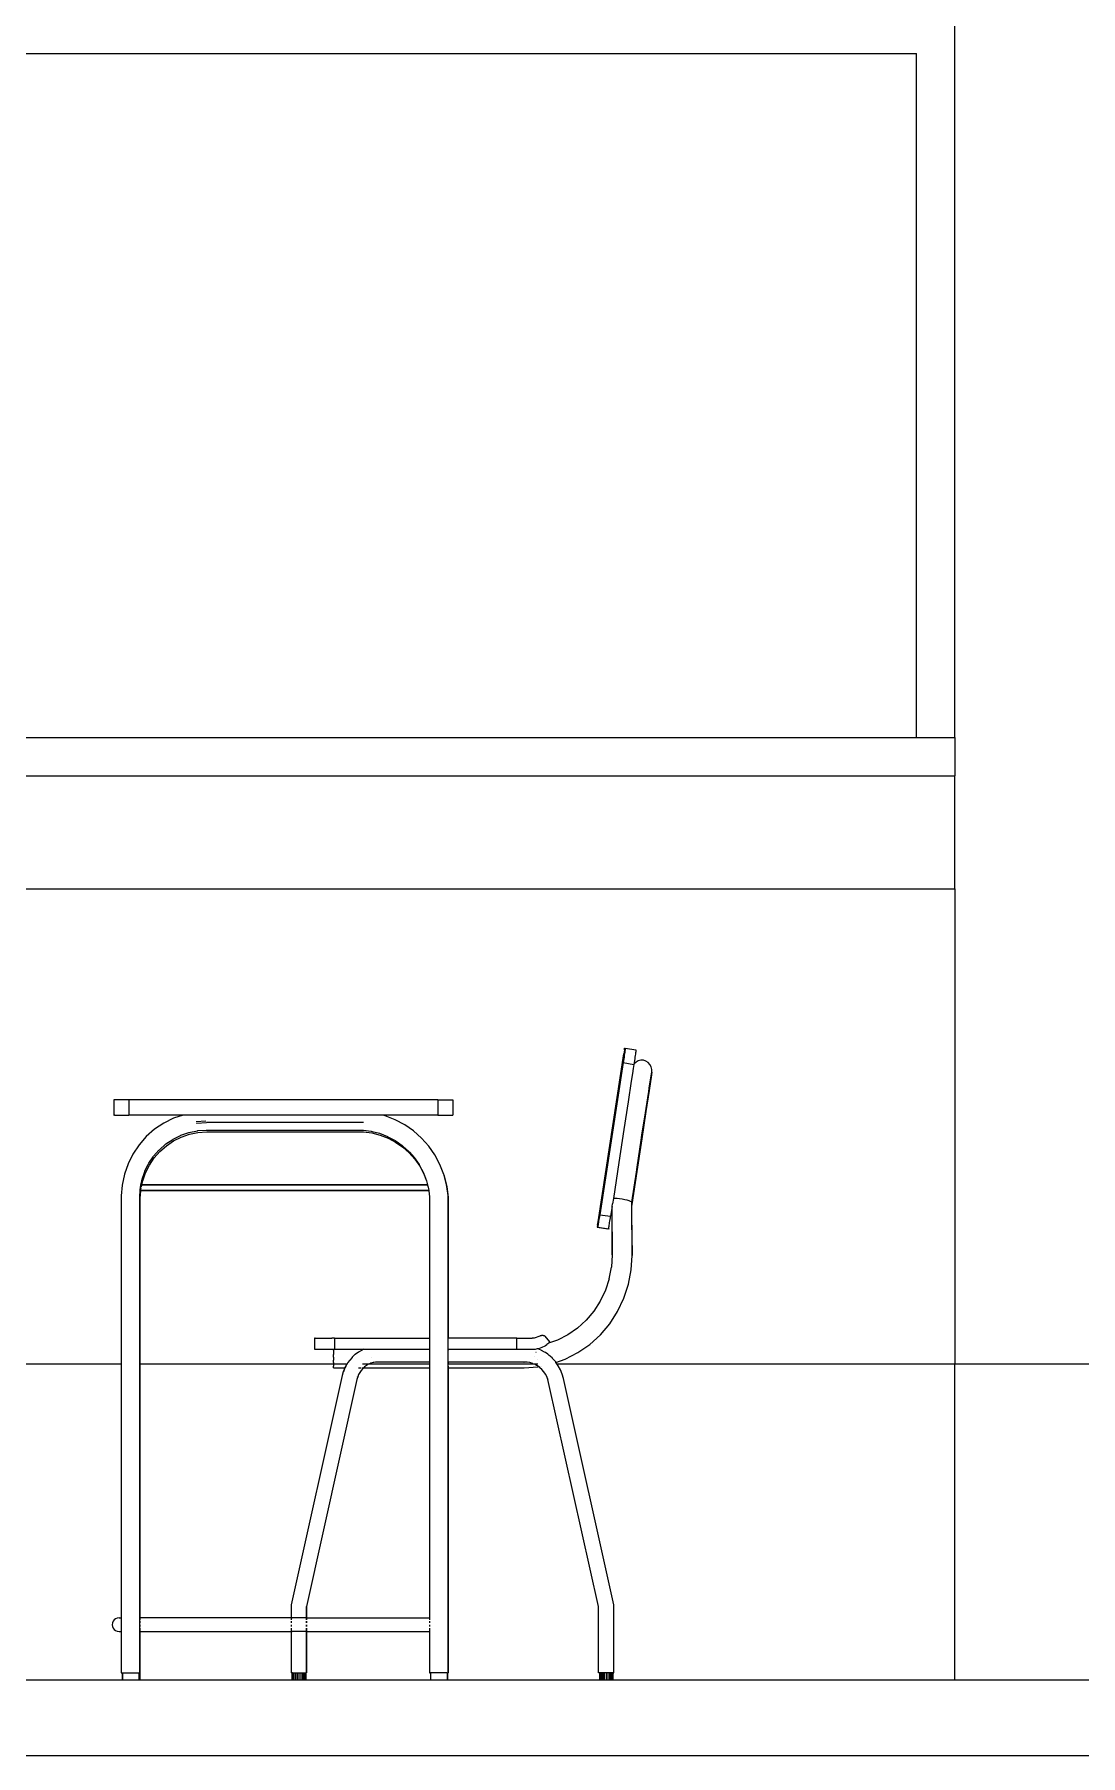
# Model space of a CAD drawing. Header units: metres. Extents: x -17 to 17.8, y -4 to 0.2.
# Drawn here: x 4.035 to 5.422, y -3.979 to -1.695 of the extents above; entities that cross this region are included whole.
import ezdxf

# ---------------------------------------------------------------- set-up
doc = ezdxf.new("R2010")
doc.units = ezdxf.units.M
doc.layers.add('SectionCutEdges', color=7, linetype='Continuous')

msp = doc.modelspace()

# ---------------------------------------------------------------- linework, layer by layer
for p, q in [((5.2557, -2.6285), (5.2557, -1.2701)), ((3.3811, -1.7209), (5.2049, -1.7209)), ((5.2049, -2.6285), (5.2049, -1.7209)), ((3.3811, -2.6285), (5.2049, -2.6285)), ((5.2049, -2.6285), (5.2557, -2.6285)), ((5.2557, -2.6285), (5.2557, -2.6793)), ((1.4557, -2.6793), (5.2557, -2.6793)), ((5.2557, -2.8293), (5.2557, -2.6793)), ((1.4057, -2.8293), (5.2557, -2.8293)), ((5.2557, -2.8293), (5.2557, -3.4593)), ((4.7824, -3.2711), (4.8165, -3.048)), ((4.8157, -3.0598), (4.7849, -3.2617)), ((4.8161, -3.0573), (4.8157, -3.0598)), ((4.8157, -3.0598), (4.8299, -3.0622)), ((4.8165, -3.0548), (4.8161, -3.0573)), ((4.8173, -3.043), (4.8165, -3.048)), ((4.8169, -3.0524), (4.8165, -3.0548)), ((4.8172, -3.0501), (4.8169, -3.0524)), ((4.8175, -3.048), (4.8172, -3.0501)), ((4.8173, -3.043), (4.8174, -3.0418)), ((4.8174, -3.0418), (4.8176, -3.041)), ((4.8178, -3.0461), (4.8175, -3.048)), ((4.8176, -3.041), (4.8177, -3.0405)), ((4.8177, -3.0405), (4.8177, -3.0404)), ((4.8177, -3.0404), (4.8186, -3.0404)), ((4.8181, -3.0444), (4.8178, -3.0461)), ((4.8183, -3.043), (4.8181, -3.0444)), ((4.8184, -3.0418), (4.8183, -3.043)), ((4.8186, -3.041), (4.8184, -3.0418)), ((4.8186, -3.0404), (4.8186, -3.0405)), ((4.8186, -3.0404), (4.8328, -3.0427)), ((4.8186, -3.0405), (4.8186, -3.041)), ((4.8303, -3.0596), (4.8299, -3.0622)), ((4.8307, -3.0571), (4.8303, -3.0596)), ((4.8328, -3.0591), (4.8303, -3.0616)), ((4.831, -3.0547), (4.8307, -3.0571)), ((4.8314, -3.0524), (4.831, -3.0547)), ((4.8317, -3.0503), (4.8314, -3.0524)), ((4.832, -3.0484), (4.8317, -3.0503)), ((4.8322, -3.0467), (4.832, -3.0484)), ((4.8324, -3.0453), (4.8322, -3.0467)), ((4.8326, -3.0442), (4.8324, -3.0453)), ((4.8327, -3.0434), (4.8326, -3.0442)), ((4.8328, -3.0429), (4.8327, -3.0434)), ((4.8328, -3.0427), (4.8328, -3.0429)), ((4.8358, -3.0574), (4.8328, -3.0591)), ((4.8392, -3.0566), (4.8358, -3.0574)), ((4.8426, -3.0567), (4.8392, -3.0566)), ((4.8459, -3.0577), (4.8426, -3.0567)), ((4.8489, -3.0596), (4.8459, -3.0577)), ((4.8513, -3.0622), (4.8489, -3.0596)), ((4.8281, -3.0742), (4.8265, -3.0844)), ((4.8291, -3.0675), (4.8281, -3.0742)), ((4.8281, -3.0742), (4.8282, -3.0749)), ((4.8299, -3.0624), (4.8291, -3.0675)), ((4.8303, -3.0616), (4.8299, -3.0624)), ((4.8299, -3.0622), (4.8299, -3.0624)), ((4.8527, -3.0789), (4.8501, -3.0966)), ((4.8503, -3.0939), (4.8525, -3.0798)), ((4.8529, -3.0653), (4.8513, -3.0622)), ((4.8525, -3.0798), (4.8528, -3.0775)), ((4.8536, -3.0724), (4.8527, -3.0789)), ((4.8528, -3.0775), (4.8536, -3.0724)), ((4.8537, -3.0688), (4.8529, -3.0653)), ((4.8536, -3.0724), (4.8537, -3.0688)), ((4.8265, -3.0844), (4.8223, -3.1119)), ((4.8501, -3.0966), (4.8459, -3.1246)), ((4.8462, -3.1206), (4.8496, -3.0981)), ((4.8496, -3.0981), (4.8503, -3.0939)), ((4.14, -3.1093), (4.1399, -3.1093)), ((4.1399, -3.1093), (4.1399, -3.1293)), ((4.1405, -3.1093), (4.14, -3.1093)), ((4.1414, -3.1093), (4.1405, -3.1093)), ((4.1425, -3.1093), (4.1414, -3.1093)), ((4.144, -3.1093), (4.1425, -3.1093)), ((4.1457, -3.1093), (4.144, -3.1093)), ((4.1477, -3.1093), (4.1457, -3.1093)), ((4.1499, -3.1093), (4.1477, -3.1093)), ((4.1522, -3.1093), (4.1499, -3.1093)), ((4.1547, -3.1093), (4.1522, -3.1093)), ((4.1572, -3.1093), (4.1547, -3.1093)), ((4.1599, -3.1093), (4.1572, -3.1093)), ((4.5699, -3.1093), (4.1599, -3.1093)), ((4.1599, -3.1093), (4.1599, -3.1293)), ((4.5699, -3.1093), (4.5699, -3.1293)), ((4.5699, -3.1093), (4.5725, -3.1093)), ((4.5725, -3.1093), (4.575, -3.1093)), ((4.575, -3.1093), (4.5775, -3.1093)), ((4.5775, -3.1093), (4.5799, -3.1093)), ((4.5799, -3.1093), (4.582, -3.1093)), ((4.582, -3.1093), (4.584, -3.1093)), ((4.584, -3.1093), (4.5857, -3.1093)), ((4.5857, -3.1093), (4.5872, -3.1093)), ((4.5872, -3.1093), (4.5883, -3.1093)), ((4.5883, -3.1093), (4.5892, -3.1093)), ((4.5892, -3.1093), (4.5897, -3.1093)), ((4.5897, -3.1093), (4.5899, -3.1093)), ((4.5899, -3.1093), (4.5899, -3.1293)), ((4.8223, -3.1119), (4.8167, -3.1485)), ((4.8459, -3.1246), (4.8404, -3.1611)), ((4.8407, -3.1561), (4.8453, -3.1263)), ((4.8453, -3.1263), (4.8462, -3.1206)), ((4.14, -3.1293), (4.1399, -3.1293)), ((4.14, -3.1293), (4.1405, -3.1293)), ((4.1414, -3.1293), (4.1405, -3.1293)), ((4.1414, -3.1293), (4.1425, -3.1293)), ((4.1425, -3.1293), (4.144, -3.1293)), ((4.144, -3.1293), (4.1457, -3.1293)), ((4.1457, -3.1293), (4.1477, -3.1293)), ((4.1477, -3.1293), (4.1499, -3.1293)), ((4.1499, -3.1293), (4.1522, -3.1293)), ((4.1522, -3.1293), (4.1547, -3.1293)), ((4.1547, -3.1293), (4.1572, -3.1293)), ((4.1572, -3.1293), (4.1599, -3.1293)), ((4.232, -3.1293), (4.1599, -3.1293)), ((4.1942, -3.1483), (4.1832, -3.158)), ((4.2063, -3.1402), (4.1942, -3.1483)), ((4.2194, -3.1337), (4.2063, -3.1402)), ((4.232, -3.1293), (4.2194, -3.1337)), ((4.2333, -3.1293), (4.232, -3.1293)), ((4.2392, -3.1293), (4.2333, -3.1293)), ((4.2333, -3.1293), (4.2333, -3.1293)), ((4.248, -3.1293), (4.2392, -3.1293)), ((4.2398, -3.1524), (4.2509, -3.1501)), ((4.2499, -3.1293), (4.248, -3.1293)), ((4.2492, -3.138), (4.2622, -3.137)), ((4.2492, -3.138), (4.2622, -3.137)), ((4.2496, -3.1404), (4.25, -3.1403)), ((4.2496, -3.1404), (4.25, -3.1403)), ((4.2619, -3.1293), (4.2499, -3.1293)), ((4.25, -3.1403), (4.263, -3.1393)), ((4.25, -3.1403), (4.263, -3.1393)), ((4.2509, -3.1501), (4.2514, -3.15)), ((4.2514, -3.15), (4.2627, -3.1492)), ((4.2517, -3.1524), (4.2634, -3.1515)), ((4.4717, -3.1293), (4.2619, -3.1293)), ((4.2627, -3.1492), (4.2633, -3.1492)), ((4.4711, -3.1393), (4.263, -3.1393)), ((4.4711, -3.1393), (4.263, -3.1393)), ((4.2633, -3.1492), (4.4704, -3.1492)), ((4.2634, -3.1515), (4.4711, -3.1515)), ((4.4704, -3.1492), (4.4713, -3.1493)), ((4.4711, -3.1515), (4.4823, -3.153)), ((4.4713, -3.1493), (4.4815, -3.1507)), ((4.4784, -3.1293), (4.4717, -3.1293)), ((4.4858, -3.1293), (4.4784, -3.1293)), ((4.4815, -3.1507), (4.4827, -3.151)), ((4.4827, -3.151), (4.4925, -3.1536)), ((4.4895, -3.1293), (4.4858, -3.1293)), ((4.4943, -3.1293), (4.4895, -3.1293)), ((4.4959, -3.1293), (4.4943, -3.1293)), ((4.5001, -3.1304), (4.4959, -3.1293)), ((4.5699, -3.1293), (4.4959, -3.1293)), ((4.5134, -3.1356), (4.5001, -3.1304)), ((4.5259, -3.1423), (4.5134, -3.1356)), ((4.5376, -3.1504), (4.5259, -3.1423)), ((4.5483, -3.1599), (4.5376, -3.1504)), ((4.5699, -3.1293), (4.5725, -3.1293)), ((4.5725, -3.1293), (4.575, -3.1293)), ((4.575, -3.1293), (4.5775, -3.1293)), ((4.5775, -3.1293), (4.5799, -3.1293)), ((4.5799, -3.1293), (4.582, -3.1293)), ((4.582, -3.1293), (4.584, -3.1293)), ((4.584, -3.1293), (4.5857, -3.1293)), ((4.5857, -3.1293), (4.5872, -3.1293)), ((4.5872, -3.1293), (4.5883, -3.1293)), ((4.5883, -3.1293), (4.5892, -3.1293)), ((4.5892, -3.1293), (4.5897, -3.1293)), ((4.5897, -3.1293), (4.5899, -3.1293)), ((4.8167, -3.1485), (4.81, -3.1922)), ((4.1736, -3.169), (4.1654, -3.1811)), ((4.1832, -3.158), (4.1736, -3.169)), ((4.2005, -3.1753), (4.2085, -3.1682)), ((4.2013, -3.1776), (4.2099, -3.17)), ((4.2085, -3.1682), (4.2091, -3.1677)), ((4.2091, -3.1677), (4.2182, -3.1616)), ((4.2099, -3.17), (4.2194, -3.1636)), ((4.2182, -3.1616), (4.2186, -3.1613)), ((4.2186, -3.1613), (4.2287, -3.1563)), ((4.2194, -3.1636), (4.2296, -3.1585)), ((4.2287, -3.1563), (4.2289, -3.1562)), ((4.2289, -3.1562), (4.2397, -3.1524)), ((4.2296, -3.1585), (4.2405, -3.1547)), ((4.2397, -3.1524), (4.2398, -3.1524)), ((4.2405, -3.1547), (4.2517, -3.1524)), ((4.4823, -3.153), (4.4933, -3.1559)), ((4.4925, -3.1536), (4.5031, -3.1577)), ((4.4933, -3.1559), (4.5039, -3.16)), ((4.5031, -3.1577), (4.5046, -3.1586)), ((4.5039, -3.16), (4.5139, -3.1654)), ((4.5046, -3.1586), (4.5132, -3.1631)), ((4.5132, -3.1631), (4.5147, -3.1642)), ((4.5139, -3.1654), (4.5233, -3.1719)), ((4.5147, -3.1642), (4.5225, -3.1696)), ((4.5225, -3.1696), (4.524, -3.171)), ((4.5233, -3.1719), (4.5318, -3.1795)), ((4.524, -3.171), (4.531, -3.1772)), ((4.5578, -3.1706), (4.5483, -3.1599)), ((4.5659, -3.1823), (4.5578, -3.1706)), ((4.8404, -3.1611), (4.8339, -3.2041)), ((4.8343, -3.1985), (4.8398, -3.1627)), ((4.8398, -3.1627), (4.8407, -3.1561)), ((4.1589, -3.1942), (4.1541, -3.208)), ((4.1654, -3.1811), (4.1589, -3.1942)), ((4.1814, -3.2036), (4.1858, -3.1948)), ((4.1822, -3.2059), (4.1873, -3.1957)), ((4.1858, -3.1948), (4.1865, -3.1934)), ((4.1865, -3.1934), (4.1922, -3.185)), ((4.1873, -3.1957), (4.1937, -3.1862)), ((4.1922, -3.185), (4.1929, -3.1839)), ((4.1929, -3.1839), (4.1998, -3.1761)), ((4.1937, -3.1862), (4.2013, -3.1776)), ((4.1998, -3.1761), (4.2005, -3.1753)), ((4.531, -3.1772), (4.5325, -3.1788)), ((4.5318, -3.1795), (4.5393, -3.188)), ((4.5325, -3.1788), (4.5386, -3.1857)), ((4.5386, -3.1857), (4.5451, -3.195)), ((4.5393, -3.188), (4.5458, -3.1973)), ((4.5451, -3.195), (4.5462, -3.1971)), ((4.5458, -3.1973), (4.5512, -3.2074)), ((4.5462, -3.1971), (4.5505, -3.2051)), ((4.5726, -3.1948), (4.5659, -3.1823)), ((4.5778, -3.2081), (4.5726, -3.1948)), ((4.81, -3.1922), (4.8027, -3.2402)), ((4.1541, -3.208), (4.1511, -3.2223)), ((4.1761, -3.2218), (4.1772, -3.2165)), ((4.1772, -3.2165), (4.1777, -3.2145)), ((4.1773, -3.2218), (4.1784, -3.2168)), ((4.1777, -3.2145), (4.1808, -3.2054)), ((4.1784, -3.2168), (4.1822, -3.2059)), ((4.1808, -3.2054), (4.1812, -3.2041)), ((4.1812, -3.2041), (4.1814, -3.2036)), ((4.5505, -3.2051), (4.5513, -3.2073)), ((4.5512, -3.2074), (4.5549, -3.2168)), ((4.5513, -3.2073), (4.5546, -3.2157)), ((4.5546, -3.2157), (4.5549, -3.2168)), ((4.5549, -3.2168), (4.5562, -3.2218)), ((4.5781, -3.2092), (4.5778, -3.2081)), ((4.5786, -3.2104), (4.5781, -3.2092)), ((4.5814, -3.2219), (4.5781, -3.2092)), ((4.5822, -3.2242), (4.5786, -3.2104)), ((4.8339, -3.2041), (4.8272, -3.248)), ((4.8272, -3.2451), (4.8333, -3.2051)), ((4.8333, -3.2051), (4.8343, -3.1985)), ((4.1511, -3.2223), (4.15, -3.2365)), ((4.15, -3.2365), (4.15, -3.4593)), ((4.1744, -3.2374), (4.175, -3.2299)), ((4.1744, -3.2397), (4.1744, -3.2374)), ((4.1744, -3.7964), (4.1744, -3.2397)), ((4.175, -3.2294), (4.1751, -3.2279)), ((4.1755, -3.2294), (4.175, -3.2294)), ((4.175, -3.2299), (4.175, -3.2294)), ((4.1755, -3.2299), (4.175, -3.2299)), ((4.1751, -3.2279), (4.1753, -3.2264)), ((4.1752, -3.2397), (4.1759, -3.2299)), ((4.1752, -3.4593), (4.1752, -3.2397)), ((4.1753, -3.2257), (4.1754, -3.2254)), ((4.1753, -3.2264), (4.1753, -3.2257)), ((4.1754, -3.2254), (4.1755, -3.2249)), ((4.1755, -3.2249), (4.176, -3.2223)), ((4.176, -3.2294), (4.1755, -3.2294)), ((4.1759, -3.2299), (4.1755, -3.2299)), ((4.176, -3.2223), (4.1756, -3.2223)), ((4.1761, -3.2218), (4.1757, -3.2218)), ((4.1759, -3.2299), (4.176, -3.2294)), ((4.5579, -3.2299), (4.1759, -3.2299)), ((4.176, -3.2223), (4.1761, -3.2218)), ((4.1768, -3.2223), (4.176, -3.2223)), ((4.176, -3.2294), (4.1761, -3.228)), ((4.5579, -3.2294), (4.176, -3.2294)), ((4.1769, -3.2218), (4.1761, -3.2218)), ((4.1761, -3.228), (4.1764, -3.2264)), ((4.1767, -3.2249), (4.1773, -3.2223)), ((4.1773, -3.2223), (4.1768, -3.2223)), ((4.1773, -3.2218), (4.1769, -3.2218)), ((4.5562, -3.2218), (4.1773, -3.2218)), ((4.1773, -3.2223), (4.1773, -3.2218)), ((4.5563, -3.2223), (4.1773, -3.2223)), ((4.5562, -3.2218), (4.5563, -3.2223)), ((4.5563, -3.2223), (4.557, -3.2249)), ((4.557, -3.2249), (4.5572, -3.2254)), ((4.5572, -3.2254), (4.5574, -3.2264)), ((4.5574, -3.2264), (4.5575, -3.2267)), ((4.5575, -3.2267), (4.5579, -3.2294)), ((4.5579, -3.2294), (4.5579, -3.2299)), ((4.5579, -3.2299), (4.559, -3.2378)), ((4.559, -3.2378), (4.559, -3.4254)), ((4.5818, -3.2243), (4.5814, -3.2219)), ((4.5834, -3.2361), (4.5818, -3.2243)), ((4.5842, -3.2384), (4.5822, -3.2242)), ((4.5834, -3.4254), (4.5834, -3.2361)), ((4.5842, -3.4254), (4.5842, -3.2384)), ((4.8027, -3.2402), (4.8017, -3.2471)), ((4.803, -3.2402), (4.8027, -3.2402)), ((4.8051, -3.2401), (4.803, -3.2402)), ((4.8079, -3.2403), (4.8051, -3.2401)), ((4.811, -3.2406), (4.8079, -3.2403)), ((4.8144, -3.2411), (4.811, -3.2406)), ((4.8178, -3.2417), (4.8144, -3.2411)), ((4.8209, -3.2424), (4.8178, -3.2417)), ((4.8236, -3.2431), (4.8209, -3.2424)), ((4.7842, -3.266), (4.7846, -3.2639)), ((4.7846, -3.2639), (4.7849, -3.2617)), ((4.7849, -3.2617), (4.7991, -3.2637)), ((4.7988, -3.2659), (4.7991, -3.2637)), ((4.8007, -3.2531), (4.7991, -3.2637)), ((4.8011, -3.2508), (4.8007, -3.2531)), ((4.8007, -3.2531), (4.8012, -3.3149)), ((4.8011, -3.2508), (4.8017, -3.2471)), ((4.8012, -3.2552), (4.8011, -3.2508)), ((4.8012, -3.3149), (4.8012, -3.2552)), ((4.8256, -3.2439), (4.8236, -3.2431)), ((4.8268, -3.2445), (4.8256, -3.2439)), ((4.8272, -3.2451), (4.8268, -3.2445)), ((4.8272, -3.248), (4.8269, -3.2505)), ((4.8269, -3.2619), (4.8276, -3.3158)), ((4.8272, -3.248), (4.8272, -3.2451)), ((4.8276, -3.3158), (4.8272, -3.248)), ((4.7814, -3.2782), (4.7813, -3.2783)), ((4.7813, -3.2783), (4.7956, -3.2804)), ((4.7823, -3.2783), (4.7813, -3.2783)), ((4.7815, -3.2772), (4.7814, -3.2778)), ((4.7814, -3.2778), (4.7814, -3.2782)), ((4.7818, -3.2753), (4.7815, -3.2772)), ((4.7818, -3.2753), (4.7824, -3.2711)), ((4.7823, -3.2782), (4.7824, -3.2778)), ((4.7823, -3.2783), (4.7823, -3.2782)), ((4.7823, -3.2783), (4.7965, -3.2804)), ((4.7824, -3.2778), (4.7825, -3.2771)), ((4.7825, -3.2771), (4.7827, -3.2761)), ((4.7827, -3.2761), (4.7829, -3.2749)), ((4.7829, -3.2749), (4.7831, -3.2735)), ((4.7831, -3.2735), (4.7834, -3.2718)), ((4.7834, -3.2718), (4.7836, -3.27)), ((4.7836, -3.27), (4.7839, -3.2681)), ((4.7839, -3.2681), (4.7842, -3.266)), ((4.7955, -3.2807), (4.7955, -3.2804)), ((4.7955, -3.2807), (4.7955, -3.2804)), ((4.7965, -3.2804), (4.7956, -3.2804)), ((4.7965, -3.2804), (4.7966, -3.2802)), ((4.7965, -3.2804), (4.7965, -3.2807)), ((4.7966, -3.2804), (4.7965, -3.2807)), ((4.7965, -3.2804), (4.7965, -3.2807)), ((4.7966, -3.2804), (4.7965, -3.2807)), ((4.7966, -3.2798), (4.7967, -3.2791)), ((4.7966, -3.2802), (4.7966, -3.2798)), ((4.7967, -3.2791), (4.7969, -3.2781)), ((4.7969, -3.2781), (4.7971, -3.2769)), ((4.7971, -3.2769), (4.7973, -3.2755)), ((4.7973, -3.2755), (4.7976, -3.2739)), ((4.7976, -3.2739), (4.7978, -3.272)), ((4.7978, -3.272), (4.7981, -3.2701)), ((4.7981, -3.2701), (4.7985, -3.268)), ((4.7985, -3.268), (4.7988, -3.2659)), ((4.7972, -3.3468), (4.8002, -3.3312)), ((4.8012, -3.3149), (4.8002, -3.3312)), ((4.8264, -3.3348), (4.8276, -3.3158)), ((4.7972, -3.3468), (4.7922, -3.3619)), ((4.8167, -3.3724), (4.8227, -3.3539)), ((4.8227, -3.3539), (4.8264, -3.3348)), ((4.7854, -3.3762), (4.7769, -3.3895)), ((4.7922, -3.3619), (4.7854, -3.3762)), ((4.8084, -3.39), (4.8167, -3.3724)), ((4.7668, -3.4015), (4.7552, -3.412)), ((4.7769, -3.3895), (4.7668, -3.4015)), ((4.7979, -3.4062), (4.8084, -3.39)), ((4.4063, -3.4254), (4.4063, -3.4402)), ((4.4063, -3.4254), (4.4065, -3.4254)), ((4.4072, -3.4254), (4.4065, -3.4254)), ((4.4072, -3.4254), (4.4083, -3.4254)), ((4.4083, -3.4254), (4.4098, -3.4254)), ((4.4098, -3.4254), (4.4118, -3.4254)), ((4.4118, -3.4254), (4.414, -3.4254)), ((4.414, -3.4254), (4.4166, -3.4254)), ((4.4166, -3.4254), (4.4195, -3.4254)), ((4.4195, -3.4254), (4.4226, -3.4254)), ((4.4226, -3.4254), (4.4259, -3.4254)), ((4.4259, -3.4254), (4.4293, -3.4254)), ((4.4327, -3.4254), (4.4293, -3.4254)), ((4.4327, -3.4254), (4.559, -3.4254)), ((4.4327, -3.4254), (4.4327, -3.4402)), ((4.559, -3.4254), (4.559, -3.4402)), ((4.5834, -3.4254), (4.583, -3.4254)), ((4.5842, -3.4254), (4.5834, -3.4254)), ((4.5834, -3.4402), (4.5834, -3.4254)), ((4.6747, -3.4254), (4.5842, -3.4254)), ((4.6747, -3.4402), (4.6747, -3.4254)), ((4.6747, -3.4254), (4.6949, -3.4254)), ((4.6976, -3.4252), (4.6949, -3.4254)), ((4.7002, -3.4247), (4.6976, -3.4252)), ((4.7027, -3.4238), (4.7002, -3.4247)), ((4.705, -3.4226), (4.7027, -3.4238)), ((4.705, -3.4226), (4.7056, -3.4223)), ((4.7056, -3.4223), (4.7061, -3.422)), ((4.7061, -3.422), (4.7067, -3.4218)), ((4.7067, -3.4218), (4.7073, -3.4217)), ((4.7073, -3.4217), (4.7079, -3.4216)), ((4.7079, -3.4216), (4.7085, -3.4216)), ((4.7085, -3.4216), (4.7092, -3.4216)), ((4.7092, -3.4216), (4.7098, -3.4217)), ((4.7098, -3.4217), (4.7104, -3.4218)), ((4.7104, -3.4218), (4.7109, -3.422)), ((4.7109, -3.422), (4.7115, -3.4223)), ((4.7115, -3.4223), (4.7121, -3.4226)), ((4.7186, -3.4304), (4.7121, -3.4226)), ((4.7425, -3.4208), (4.7287, -3.4279)), ((4.7552, -3.412), (4.7425, -3.4208)), ((4.7713, -3.4337), (4.7855, -3.4209)), ((4.7855, -3.4209), (4.7979, -3.4062)), ((4.4063, -3.4402), (4.4065, -3.4402)), ((4.4065, -3.4402), (4.4072, -3.4402)), ((4.4072, -3.4402), (4.4083, -3.4402)), ((4.4083, -3.4402), (4.4098, -3.4402)), ((4.4098, -3.4402), (4.4118, -3.4402)), ((4.4118, -3.4402), (4.414, -3.4402)), ((4.414, -3.4402), (4.4166, -3.4402)), ((4.4166, -3.4402), (4.4195, -3.4402)), ((4.4195, -3.4402), (4.4226, -3.4402)), ((4.4226, -3.4402), (4.4259, -3.4402)), ((4.4259, -3.4402), (4.4293, -3.4402)), ((4.4293, -3.4402), (4.4317, -3.4402)), ((4.4317, -3.4412), (4.4317, -3.4402)), ((4.4317, -3.4402), (4.4327, -3.4402)), ((4.4317, -3.4412), (4.4317, -3.444)), ((4.4317, -3.444), (4.4317, -3.4473)), ((4.4317, -3.4508), (4.4317, -3.4473)), ((4.4327, -3.4402), (4.4715, -3.4402)), ((4.4599, -3.4473), (4.4561, -3.4508)), ((4.46, -3.4473), (4.4562, -3.4508)), ((4.4602, -3.4471), (4.46, -3.4473)), ((4.4645, -3.444), (4.4602, -3.4471)), ((4.4646, -3.4439), (4.4645, -3.444)), ((4.4694, -3.4412), (4.4646, -3.4439)), ((4.4693, -3.4411), (4.4693, -3.4412)), ((4.4693, -3.4411), (4.4694, -3.4412)), ((4.4715, -3.4402), (4.4694, -3.4411)), ((4.4694, -3.4411), (4.4694, -3.4412)), ((4.4715, -3.4402), (4.4823, -3.4402)), ((4.4803, -3.4406), (4.4803, -3.4406)), ((4.4823, -3.4402), (4.4855, -3.4402)), ((4.4855, -3.4402), (4.559, -3.4402)), ((4.559, -3.4402), (4.559, -3.4412)), ((4.559, -3.4412), (4.559, -3.4416)), ((4.559, -3.4416), (4.559, -3.4441)), ((4.559, -3.4441), (4.559, -3.4468)), ((4.559, -3.4468), (4.559, -3.4495)), ((4.583, -3.4402), (4.5834, -3.4402)), ((4.5834, -3.4412), (4.5834, -3.4402)), ((4.5834, -3.4402), (4.5842, -3.4402)), ((4.5834, -3.4416), (4.5834, -3.4412)), ((4.5834, -3.4441), (4.5834, -3.4416)), ((4.5834, -3.4468), (4.5834, -3.4441)), ((4.5834, -3.4495), (4.5834, -3.4468)), ((4.5842, -3.4412), (4.5842, -3.4402)), ((4.5842, -3.4402), (4.6747, -3.4402)), ((4.6747, -3.4402), (4.69, -3.4402)), ((4.69, -3.4402), (4.6901, -3.4402)), ((4.6901, -3.4402), (4.6929, -3.4402)), ((4.6929, -3.4402), (4.6954, -3.4402)), ((4.6954, -3.4402), (4.6994, -3.4399)), ((4.6994, -3.4399), (4.6996, -3.4399)), ((4.6996, -3.4399), (4.7023, -3.4393)), ((4.7002, -3.4443), (4.7001, -3.4443)), ((4.7023, -3.4393), (4.7039, -3.439)), ((4.7026, -3.4395), (4.7023, -3.4393)), ((4.7071, -3.4414), (4.7026, -3.4395)), ((4.7039, -3.439), (4.7081, -3.4375)), ((4.7076, -3.4416), (4.7071, -3.4414)), ((4.7115, -3.4439), (4.7076, -3.4416)), ((4.7081, -3.4375), (4.7122, -3.4354)), ((4.7129, -3.4446), (4.7115, -3.4439)), ((4.7122, -3.4354), (4.7125, -3.4352)), ((4.7125, -3.4352), (4.7144, -3.4339)), ((4.7156, -3.4466), (4.7129, -3.4446)), ((4.7159, -3.4328), (4.7144, -3.4339)), ((4.7177, -3.4482), (4.7156, -3.4466)), ((4.7159, -3.4328), (4.7167, -3.4321)), ((4.7287, -3.4279), (4.7167, -3.4321)), ((4.7167, -3.4321), (4.7186, -3.4304)), ((4.7182, -3.4486), (4.7177, -3.4482)), ((4.7388, -3.4532), (4.7557, -3.4446)), ((4.7557, -3.4446), (4.7713, -3.4337)), ((1.4057, -3.4593), (4.15, -3.4593)), ((4.15, -3.4593), (4.1504, -3.4593)), ((4.15, -3.4593), (4.15, -3.7964)), ((4.1747, -3.4593), (4.1752, -3.4593)), ((4.1752, -3.4593), (4.4317, -3.4593)), ((4.1752, -3.7964), (4.1752, -3.4593)), ((4.4317, -3.4508), (4.4317, -3.4544)), ((4.4317, -3.4577), (4.4317, -3.4544)), ((4.4317, -3.4577), (4.4317, -3.4593)), ((4.4317, -3.4605), (4.4317, -3.4593)), ((4.4317, -3.4593), (4.4495, -3.4593)), ((4.4317, -3.4605), (4.4317, -3.4627)), ((4.4317, -3.4646), (4.4317, -3.4627)), ((4.4317, -3.4646), (4.4466, -3.4646)), ((4.4444, -3.4699), (4.443, -3.4751)), ((4.4445, -3.4699), (4.4431, -3.4751)), ((4.4465, -3.4647), (4.4444, -3.4699)), ((4.4446, -3.4699), (4.4445, -3.4699)), ((4.4466, -3.4647), (4.4446, -3.4699)), ((4.4448, -3.47), (4.4448, -3.47)), ((4.4466, -3.4646), (4.4465, -3.4647)), ((4.4476, -3.4627), (4.4466, -3.4646)), ((4.4466, -3.4646), (4.4467, -3.4646)), ((4.4467, -3.4647), (4.4466, -3.4647)), ((4.4477, -3.4627), (4.4467, -3.4646)), ((4.4467, -3.4646), (4.4467, -3.4647)), ((4.4489, -3.4605), (4.4477, -3.4627)), ((4.4492, -3.4597), (4.4488, -3.4605)), ((4.4493, -3.4598), (4.4489, -3.4605)), ((4.4495, -3.4593), (4.4492, -3.4597)), ((4.4496, -3.4593), (4.4493, -3.4597)), ((4.4493, -3.4597), (4.4493, -3.4598)), ((4.4506, -3.4577), (4.4495, -3.4593)), ((4.4495, -3.4593), (4.4496, -3.4593)), ((4.4507, -3.4577), (4.4496, -3.4593)), ((4.4496, -3.4593), (4.45, -3.4593)), ((4.4525, -3.4551), (4.4507, -3.4577)), ((4.4531, -3.4544), (4.4525, -3.4551)), ((4.4561, -3.4509), (4.4531, -3.4544)), ((4.4562, -3.4508), (4.4561, -3.4509)), ((4.4662, -3.4709), (4.4647, -3.4738)), ((4.4648, -3.4646), (4.4675, -3.4646)), ((4.4664, -3.4709), (4.4648, -3.4738)), ((4.4663, -3.4709), (4.4662, -3.4709)), ((4.4682, -3.4682), (4.4664, -3.4709)), ((4.4675, -3.4646), (4.4676, -3.4646)), ((4.4703, -3.4657), (4.4682, -3.4682)), ((4.4692, -3.4646), (4.4715, -3.4646)), ((4.4701, -3.4593), (4.4736, -3.4593)), ((4.4715, -3.4646), (4.4703, -3.4657)), ((4.4716, -3.4646), (4.4703, -3.4657)), ((4.4726, -3.4635), (4.4715, -3.4646)), ((4.4715, -3.4646), (4.4716, -3.4646)), ((4.4727, -3.4635), (4.4716, -3.4646)), ((4.4716, -3.4646), (4.559, -3.4646)), ((4.4737, -3.4627), (4.4726, -3.4635)), ((4.4738, -3.4627), (4.4727, -3.4635)), ((4.4753, -3.4616), (4.4738, -3.4627)), ((4.4739, -3.4593), (4.4797, -3.4593)), ((4.4772, -3.4605), (4.4753, -3.4616)), ((4.478, -3.46), (4.4771, -3.4605)), ((4.4781, -3.46), (4.4772, -3.4605)), ((4.4781, -3.46), (4.478, -3.46)), ((4.4797, -3.4593), (4.4781, -3.46)), ((4.4797, -3.4593), (4.4798, -3.4593)), ((4.481, -3.4587), (4.4798, -3.4593)), ((4.4798, -3.4593), (4.559, -3.4593)), ((4.4811, -3.4587), (4.481, -3.4587)), ((4.4841, -3.4578), (4.4811, -3.4587)), ((4.4824, -3.4505), (4.4825, -3.4505)), ((4.4842, -3.4578), (4.4841, -3.4578)), ((4.4848, -3.4577), (4.4842, -3.4578)), ((4.4849, -3.4577), (4.4848, -3.4577)), ((4.4873, -3.4573), (4.4849, -3.4577)), ((4.4908, -3.4571), (4.4873, -3.4573)), ((4.559, -3.4571), (4.4908, -3.4571)), ((4.559, -3.4495), (4.559, -3.452)), ((4.559, -3.452), (4.559, -3.4544)), ((4.559, -3.4544), (4.559, -3.4558)), ((4.559, -3.4558), (4.559, -3.4568)), ((4.559, -3.4568), (4.559, -3.4571)), ((4.559, -3.4571), (4.559, -3.4577)), ((4.559, -3.4577), (4.559, -3.4593)), ((4.559, -3.4593), (4.559, -3.4605)), ((4.559, -3.4605), (4.559, -3.4627)), ((4.559, -3.4627), (4.559, -3.4646)), ((4.559, -3.4646), (4.559, -3.7964)), ((4.5834, -3.4571), (4.583, -3.4571)), ((4.583, -3.4593), (4.5834, -3.4593)), ((4.583, -3.4646), (4.5834, -3.4646)), ((4.5834, -3.452), (4.5834, -3.4495)), ((4.5834, -3.4544), (4.5834, -3.452)), ((4.5834, -3.4558), (4.5834, -3.4544)), ((4.5834, -3.4568), (4.5834, -3.4558)), ((4.5834, -3.4571), (4.5834, -3.4568)), ((4.684, -3.4571), (4.5834, -3.4571)), ((4.5834, -3.4577), (4.5834, -3.4571)), ((4.5834, -3.4593), (4.5834, -3.4577)), ((4.5834, -3.4605), (4.5834, -3.4593)), ((4.5834, -3.4593), (4.5842, -3.4593)), ((4.5834, -3.4627), (4.5834, -3.4605)), ((4.5834, -3.4646), (4.5834, -3.4627)), ((4.5834, -3.8693), (4.5834, -3.4646)), ((4.5834, -3.4646), (4.5842, -3.4646)), ((4.5842, -3.4593), (4.5842, -3.4577)), ((4.5842, -3.4605), (4.5842, -3.4593)), ((4.5842, -3.4593), (4.696, -3.4593)), ((4.5842, -3.4646), (4.5842, -3.4627)), ((4.5842, -3.8693), (4.5842, -3.4646)), ((4.5842, -3.4646), (4.6842, -3.4646)), ((4.684, -3.4571), (4.6842, -3.4571)), ((4.6881, -3.4573), (4.6842, -3.4571)), ((4.6842, -3.4646), (4.7026, -3.4633)), ((4.6882, -3.4573), (4.6881, -3.4573)), ((4.6918, -3.4579), (4.6882, -3.4573)), ((4.6919, -3.4579), (4.6918, -3.4579)), ((4.6954, -3.459), (4.6919, -3.4579)), ((4.6955, -3.459), (4.6954, -3.459)), ((4.696, -3.4593), (4.6955, -3.459)), ((4.6958, -3.4578), (4.6958, -3.4578)), ((4.6961, -3.4593), (4.696, -3.4593)), ((4.6969, -3.4597), (4.6961, -3.4593)), ((4.6961, -3.4593), (4.6992, -3.4593)), ((4.697, -3.4597), (4.6969, -3.4597)), ((4.6989, -3.4605), (4.697, -3.4597)), ((4.6986, -3.4493), (4.6986, -3.4493)), ((4.7008, -3.4616), (4.6989, -3.4605)), ((4.6993, -3.4593), (4.6993, -3.4593)), ((4.6995, -3.4593), (4.702, -3.4593)), ((4.702, -3.4623), (4.7007, -3.4616)), ((4.7021, -3.4623), (4.7008, -3.4616)), ((4.7019, -3.4536), (4.7019, -3.4537)), ((4.702, -3.4593), (4.7025, -3.4593)), ((4.7032, -3.4632), (4.702, -3.4623)), ((4.7033, -3.4632), (4.7021, -3.4623)), ((4.7021, -3.4623), (4.7021, -3.4623)), ((4.7026, -3.4633), (4.7032, -3.4632)), ((4.7051, -3.4646), (4.7032, -3.4632)), ((4.7032, -3.4632), (4.7033, -3.4632)), ((4.7033, -3.4632), (4.7036, -3.4631)), ((4.7051, -3.4645), (4.7033, -3.4632)), ((4.7036, -3.4631), (4.7037, -3.4631)), ((4.7052, -3.4646), (4.7051, -3.4645)), ((4.7078, -3.4671), (4.7051, -3.4646)), ((4.7079, -3.4671), (4.7052, -3.4646)), ((4.7068, -3.4624), (4.7069, -3.4624)), ((4.7069, -3.4624), (4.707, -3.4624)), ((4.7103, -3.47), (4.7078, -3.4671)), ((4.708, -3.4671), (4.7079, -3.4671)), ((4.7104, -3.47), (4.708, -3.4671)), ((4.7125, -3.4731), (4.7103, -3.47)), ((4.7126, -3.4731), (4.7104, -3.47)), ((4.7191, -3.4494), (4.7182, -3.4486)), ((4.7218, -3.452), (4.7191, -3.4494)), ((4.7222, -3.4523), (4.7218, -3.452)), ((4.7239, -3.4542), (4.7222, -3.4523)), ((4.7254, -3.456), (4.7239, -3.4542)), ((4.7262, -3.4569), (4.7254, -3.456)), ((4.7263, -3.4571), (4.7262, -3.4569)), ((4.7266, -3.4575), (4.7263, -3.4571)), ((4.7266, -3.4575), (4.7388, -3.4532)), ((4.7278, -3.4593), (4.7266, -3.4575)), ((4.7278, -3.4593), (5.2557, -3.4593)), ((4.7296, -3.462), (4.7278, -3.4593)), ((4.7325, -3.4674), (4.7296, -3.462)), ((4.7348, -3.4731), (4.7325, -3.4674)), ((5.2557, -3.8793), (5.2557, -3.4593)), ((5.2557, -3.4593), (5.4557, -3.4593)), ((4.443, -3.4751), (4.3753, -3.7792)), ((4.4431, -3.4751), (4.3754, -3.7792)), ((4.4626, -3.4803), (4.3955, -3.7816)), ((4.4431, -3.4751), (4.4431, -3.4751)), ((4.4623, -3.4764), (4.4623, -3.4764)), ((4.4635, -3.4769), (4.4625, -3.4803)), ((4.4636, -3.4769), (4.4626, -3.4803)), ((4.4632, -3.4767), (4.4632, -3.4768)), ((4.4635, -3.4768), (4.4635, -3.4769)), ((4.4648, -3.4738), (4.4636, -3.4769)), ((4.7143, -3.4765), (4.7125, -3.4731)), ((4.7144, -3.4765), (4.7126, -3.4731)), ((4.7157, -3.4801), (4.7143, -3.4765)), ((4.7158, -3.48), (4.7144, -3.4765)), ((4.7168, -3.4841), (4.7157, -3.4801)), ((4.7158, -3.4801), (4.7158, -3.48)), ((4.7169, -3.484), (4.7158, -3.4801)), ((4.716, -3.48), (4.716, -3.48)), ((4.7831, -3.7816), (4.7168, -3.4841)), ((4.7169, -3.4797), (4.7169, -3.4796)), ((4.7169, -3.4841), (4.7169, -3.484)), ((4.7832, -3.7816), (4.7169, -3.4841)), ((4.7364, -3.4788), (4.7348, -3.4731)), ((4.8033, -3.7792), (4.7364, -3.4788)), ((4.3753, -3.7792), (4.3753, -3.7964)), ((4.3754, -3.7792), (4.3754, -3.7964)), ((4.3954, -3.7816), (4.3954, -3.7964)), ((4.3955, -3.7816), (4.3955, -3.7964)), ((4.7831, -3.8694), (4.7831, -3.7816)), ((4.7832, -3.8694), (4.7832, -3.7816)), ((4.8033, -3.8694), (4.8033, -3.7792)), ((4.1382, -3.8032), (4.1379, -3.8056)), ((4.1379, -3.8056), (4.1382, -3.808)), ((4.1391, -3.801), (4.1382, -3.8032)), ((4.1382, -3.808), (4.1391, -3.8102)), ((4.1406, -3.7991), (4.1391, -3.801)), ((4.1391, -3.8102), (4.1406, -3.8121)), ((4.1425, -3.7977), (4.1406, -3.7991)), ((4.1406, -3.8121), (4.1425, -3.8135)), ((4.1447, -3.7968), (4.1425, -3.7977)), ((4.1425, -3.8135), (4.1447, -3.8144)), ((4.1471, -3.7964), (4.1447, -3.7968)), ((4.1494, -3.7968), (4.1471, -3.7964)), ((4.1471, -3.7964), (4.15, -3.7964)), ((4.15, -3.797), (4.1494, -3.7968)), ((4.1504, -3.7964), (4.15, -3.7964)), ((4.15, -3.7964), (4.15, -3.797)), ((4.15, -3.797), (4.15, -3.7991)), ((4.1504, -3.7972), (4.15, -3.797)), ((4.15, -3.7991), (4.15, -3.801)), ((4.15, -3.801), (4.15, -3.8032)), ((4.15, -3.8032), (4.15, -3.8056)), ((4.15, -3.8056), (4.15, -3.808)), ((4.15, -3.808), (4.15, -3.8102)), ((4.15, -3.8102), (4.15, -3.8142)), ((4.174, -3.7964), (4.1744, -3.7964)), ((4.1744, -3.7964), (4.1747, -3.7964)), ((4.1744, -3.7991), (4.1744, -3.7964)), ((4.1744, -3.801), (4.1744, -3.7991)), ((4.1744, -3.8032), (4.1744, -3.801)), ((4.1744, -3.8056), (4.1744, -3.8032)), ((4.1744, -3.808), (4.1744, -3.8056)), ((4.1744, -3.8102), (4.1744, -3.808)), ((4.1744, -3.8144), (4.1744, -3.8102)), ((4.1747, -3.7964), (4.1752, -3.7964)), ((4.1752, -3.7991), (4.1752, -3.7964)), ((4.3753, -3.7964), (4.1752, -3.7964)), ((4.1752, -3.8032), (4.1752, -3.801)), ((4.1752, -3.808), (4.1752, -3.8056)), ((4.1752, -3.8144), (4.1752, -3.8102)), ((4.3753, -3.7964), (4.3753, -3.7991)), ((4.3754, -3.7964), (4.3753, -3.7964)), ((4.3753, -3.801), (4.3753, -3.8032)), ((4.3753, -3.8056), (4.3753, -3.808)), ((4.3753, -3.8102), (4.3753, -3.8144)), ((4.3754, -3.7964), (4.3754, -3.7991)), ((4.3758, -3.7964), (4.3754, -3.7964)), ((4.3754, -3.801), (4.3754, -3.8032)), ((4.3754, -3.8056), (4.3754, -3.808)), ((4.3754, -3.8102), (4.3754, -3.8144)), ((4.3758, -3.7964), (4.3767, -3.7964)), ((4.3769, -3.7964), (4.3767, -3.7964)), ((4.3785, -3.7964), (4.3769, -3.7964)), ((4.3806, -3.7964), (4.3785, -3.7964)), ((4.3831, -3.7964), (4.3806, -3.7964)), ((4.3857, -3.7964), (4.3831, -3.7964)), ((4.3883, -3.7964), (4.3857, -3.7964)), ((4.3907, -3.7964), (4.3883, -3.7964)), ((4.3927, -3.7964), (4.3907, -3.7964)), ((4.3943, -3.7964), (4.3927, -3.7964)), ((4.3952, -3.7964), (4.3943, -3.7964)), ((4.3952, -3.7964), (4.3954, -3.7964)), ((4.3954, -3.7964), (4.3954, -3.7991)), ((4.3954, -3.7964), (4.3955, -3.7964)), ((4.3954, -3.801), (4.3954, -3.8032)), ((4.3954, -3.8056), (4.3954, -3.808)), ((4.3954, -3.8102), (4.3954, -3.8144)), ((4.3955, -3.7964), (4.3955, -3.7991)), ((4.3955, -3.7964), (4.559, -3.7964)), ((4.3955, -3.801), (4.3955, -3.8032)), ((4.3955, -3.8056), (4.3955, -3.808)), ((4.3955, -3.8102), (4.3955, -3.8144)), ((4.559, -3.7964), (4.559, -3.7991)), ((4.559, -3.801), (4.559, -3.8032)), ((4.559, -3.8056), (4.559, -3.808)), ((4.559, -3.8102), (4.559, -3.8144)), ((4.1447, -3.8144), (4.1471, -3.8148)), ((4.1471, -3.8148), (4.1476, -3.8148)), ((4.1476, -3.8148), (4.1491, -3.8148)), ((4.1491, -3.8148), (4.15, -3.8148)), ((4.1494, -3.8144), (4.15, -3.8142)), ((4.15, -3.8142), (4.1504, -3.814)), ((4.15, -3.8142), (4.15, -3.8145)), ((4.15, -3.8145), (4.15, -3.8148)), ((4.15, -3.8148), (4.15, -3.8693)), ((4.15, -3.8148), (4.1504, -3.8148)), ((4.174, -3.8148), (4.1744, -3.8148)), ((4.1744, -3.8148), (4.1744, -3.8144)), ((4.1744, -3.8693), (4.1744, -3.8148)), ((4.1744, -3.8148), (4.1747, -3.8148)), ((4.1747, -3.8148), (4.1752, -3.8148)), ((4.1752, -3.8693), (4.1752, -3.8148)), ((4.1752, -3.8148), (4.1771, -3.8148)), ((4.1771, -3.8148), (4.1841, -3.8148)), ((4.1841, -3.8148), (4.1915, -3.8148)), ((4.1915, -3.8148), (4.1992, -3.8148)), ((4.1992, -3.8148), (4.2071, -3.8148)), ((4.2071, -3.8148), (4.3753, -3.8148)), ((4.3753, -3.8148), (4.3753, -3.8694)), ((4.3754, -3.8148), (4.3753, -3.8148)), ((4.3754, -3.8148), (4.3754, -3.8694)), ((4.3758, -3.8148), (4.3754, -3.8148)), ((4.3758, -3.8148), (4.3767, -3.8148)), ((4.3769, -3.8148), (4.3767, -3.8148)), ((4.3785, -3.8148), (4.3769, -3.8148)), ((4.3806, -3.8148), (4.3785, -3.8148)), ((4.3831, -3.8148), (4.3806, -3.8148)), ((4.3857, -3.8148), (4.3831, -3.8148)), ((4.3883, -3.8148), (4.3857, -3.8148)), ((4.3907, -3.8148), (4.3883, -3.8148)), ((4.3927, -3.8148), (4.3907, -3.8148)), ((4.3943, -3.8148), (4.3927, -3.8148)), ((4.3952, -3.8148), (4.3943, -3.8148)), ((4.3952, -3.8148), (4.3954, -3.8148)), ((4.3954, -3.8148), (4.3954, -3.8694)), ((4.3954, -3.8148), (4.3955, -3.8148)), ((4.3955, -3.8148), (4.3955, -3.8694)), ((4.3955, -3.8148), (4.559, -3.8148)), ((4.559, -3.8145), (4.559, -3.8148)), ((4.559, -3.8148), (4.559, -3.8693)), ((4.15, -3.8693), (4.1504, -3.8693)), ((4.1504, -3.8693), (4.1513, -3.8693)), ((4.1513, -3.8693), (4.1513, -3.8793)), ((4.1513, -3.8693), (4.1514, -3.8693)), ((4.1514, -3.8693), (4.1516, -3.8693)), ((4.1514, -3.8693), (4.1514, -3.8793)), ((4.1516, -3.8693), (4.1527, -3.8693)), ((4.1527, -3.8693), (4.1536, -3.8693)), ((4.1536, -3.8693), (4.1545, -3.8693)), ((4.1545, -3.8693), (4.1561, -3.8693)), ((4.1561, -3.8693), (4.1567, -3.8693)), ((4.1567, -3.8693), (4.1591, -3.8693)), ((4.1591, -3.8693), (4.1594, -3.8693)), ((4.1594, -3.8693), (4.1622, -3.8693)), ((4.1622, -3.8693), (4.165, -3.8693)), ((4.165, -3.8693), (4.1654, -3.8693)), ((4.1654, -3.8693), (4.1677, -3.8693)), ((4.1677, -3.8693), (4.1683, -3.8693)), ((4.1683, -3.8693), (4.17, -3.8693)), ((4.17, -3.8693), (4.1708, -3.8693)), ((4.1708, -3.8693), (4.1717, -3.8693)), ((4.1717, -3.8693), (4.1728, -3.8693)), ((4.1728, -3.8693), (4.1732, -3.8693)), ((4.1732, -3.8693), (4.1732, -3.8793)), ((4.1732, -3.8693), (4.174, -3.8693)), ((4.174, -3.8693), (4.1741, -3.8693)), ((4.1741, -3.8693), (4.1744, -3.8693)), ((4.1744, -3.8693), (4.1745, -3.8693)), ((4.1745, -3.8693), (4.1747, -3.8693)), ((4.1745, -3.8693), (4.1745, -3.8793)), ((4.1747, -3.8693), (4.1752, -3.8693)), ((4.3753, -3.8694), (4.3754, -3.8694)), ((4.3758, -3.8694), (4.3754, -3.8694)), ((4.376, -3.8694), (4.3758, -3.8694)), ((4.376, -3.8694), (4.376, -3.8793)), ((4.376, -3.8694), (4.3761, -3.8694)), ((4.3761, -3.8694), (4.3761, -3.8793)), ((4.3763, -3.8694), (4.3761, -3.8694)), ((4.3763, -3.8694), (4.3763, -3.8793)), ((4.3763, -3.8694), (4.3765, -3.8694)), ((4.3765, -3.8694), (4.3765, -3.8793)), ((4.3767, -3.8694), (4.3765, -3.8694)), ((4.3769, -3.8694), (4.3767, -3.8694)), ((4.3769, -3.8694), (4.3774, -3.8694)), ((4.3774, -3.8694), (4.3774, -3.8793)), ((4.3774, -3.8694), (4.3785, -3.8694)), ((4.3785, -3.8694), (4.379, -3.8694)), ((4.379, -3.8694), (4.379, -3.8793)), ((4.379, -3.8694), (4.3806, -3.8694)), ((4.3806, -3.8694), (4.3809, -3.8694)), ((4.3809, -3.8694), (4.3809, -3.8793)), ((4.3809, -3.8694), (4.3831, -3.8694)), ((4.3831, -3.8694), (4.3832, -3.8694)), ((4.3832, -3.8694), (4.3832, -3.8793)), ((4.3832, -3.8694), (4.3857, -3.8694)), ((4.3857, -3.8694), (4.3857, -3.8793)), ((4.3857, -3.8694), (4.3881, -3.8694)), ((4.3881, -3.8694), (4.3881, -3.8793)), ((4.3881, -3.8694), (4.3883, -3.8694)), ((4.3883, -3.8694), (4.3903, -3.8694)), ((4.3903, -3.8694), (4.3903, -3.8793)), ((4.3903, -3.8694), (4.3907, -3.8694)), ((4.3907, -3.8694), (4.3922, -3.8694)), ((4.3922, -3.8694), (4.3922, -3.8793)), ((4.3922, -3.8694), (4.3927, -3.8694)), ((4.3927, -3.8694), (4.3937, -3.8694)), ((4.3937, -3.8694), (4.3937, -3.8793)), ((4.3937, -3.8694), (4.3943, -3.8694)), ((4.3943, -3.8694), (4.3946, -3.8694)), ((4.3946, -3.8694), (4.3947, -3.8694)), ((4.3946, -3.8694), (4.3946, -3.8793)), ((4.3947, -3.8694), (4.3947, -3.8793)), ((4.3947, -3.8694), (4.3948, -3.8694)), ((4.3948, -3.8694), (4.3948, -3.8793)), ((4.3952, -3.8694), (4.3948, -3.8694)), ((4.3954, -3.8694), (4.3952, -3.8694)), ((4.3955, -3.8694), (4.3954, -3.8694)), ((4.559, -3.8693), (4.5594, -3.8693)), ((4.5594, -3.8693), (4.5601, -3.8693)), ((4.5601, -3.8693), (4.5601, -3.8793)), ((4.5605, -3.8693), (4.5601, -3.8693)), ((4.5607, -3.8693), (4.5605, -3.8693)), ((4.5616, -3.8693), (4.5607, -3.8693)), ((4.5626, -3.8693), (4.5616, -3.8693)), ((4.5633, -3.8693), (4.5626, -3.8693)), ((4.5651, -3.8693), (4.5633, -3.8693)), ((4.5656, -3.8693), (4.5651, -3.8693)), ((4.5681, -3.8693), (4.5656, -3.8693)), ((4.5683, -3.8693), (4.5681, -3.8693)), ((4.5712, -3.8693), (4.5683, -3.8693)), ((4.5741, -3.8693), (4.5712, -3.8693)), ((4.5744, -3.8693), (4.5741, -3.8693)), ((4.5768, -3.8693), (4.5744, -3.8693)), ((4.5773, -3.8693), (4.5768, -3.8693)), ((4.5791, -3.8693), (4.5773, -3.8693)), ((4.5798, -3.8693), (4.5791, -3.8693)), ((4.5809, -3.8693), (4.5798, -3.8693)), ((4.5818, -3.8693), (4.5809, -3.8693)), ((4.582, -3.8693), (4.5818, -3.8693)), ((4.582, -3.8693), (4.5824, -3.8693)), ((4.5824, -3.8693), (4.5824, -3.8793)), ((4.5824, -3.8693), (4.5825, -3.8693)), ((4.5825, -3.8693), (4.5828, -3.8693)), ((4.5828, -3.8693), (4.583, -3.8693)), ((4.5828, -3.8693), (4.5828, -3.8793)), ((4.583, -3.8693), (4.5834, -3.8693)), ((4.5842, -3.8693), (4.5834, -3.8693)), ((4.7832, -3.8694), (4.7831, -3.8694)), ((4.7835, -3.8694), (4.7832, -3.8694)), ((4.7842, -3.8694), (4.7835, -3.8694)), ((4.7842, -3.8694), (4.7842, -3.8793)), ((4.7842, -3.8694), (4.7843, -3.8694)), ((4.7843, -3.8694), (4.7843, -3.8793)), ((4.7844, -3.8694), (4.7843, -3.8694)), ((4.7845, -3.8694), (4.7844, -3.8694)), ((4.7845, -3.8694), (4.7845, -3.8793)), ((4.7854, -3.8694), (4.7845, -3.8694)), ((4.7854, -3.8694), (4.7854, -3.8793)), ((4.786, -3.8694), (4.7854, -3.8694)), ((4.7868, -3.8694), (4.786, -3.8694)), ((4.7868, -3.8694), (4.7868, -3.8793)), ((4.788, -3.8694), (4.7868, -3.8694)), ((4.7886, -3.8694), (4.788, -3.8694)), ((4.7886, -3.8694), (4.7886, -3.8793)), ((4.7904, -3.8694), (4.7886, -3.8694)), ((4.7907, -3.8694), (4.7904, -3.8694)), ((4.7907, -3.8694), (4.7907, -3.8793)), ((4.793, -3.8694), (4.7907, -3.8694)), ((4.793, -3.8694), (4.793, -3.8793)), ((4.7954, -3.8694), (4.793, -3.8694)), ((4.7954, -3.8694), (4.7954, -3.8793)), ((4.7956, -3.8694), (4.7954, -3.8694)), ((4.7976, -3.8694), (4.7956, -3.8694)), ((4.7976, -3.8694), (4.7976, -3.8793)), ((4.7981, -3.8694), (4.7976, -3.8694)), ((4.7994, -3.8694), (4.7981, -3.8694)), ((4.7994, -3.8694), (4.7994, -3.8793)), ((4.8002, -3.8694), (4.7994, -3.8694)), ((4.8009, -3.8694), (4.8002, -3.8694)), ((4.8009, -3.8694), (4.8009, -3.8793)), ((4.8019, -3.8694), (4.8009, -3.8694)), ((4.8019, -3.8694), (4.8018, -3.8793)), ((4.8022, -3.8694), (4.8019, -3.8694)), ((4.8022, -3.8694), (4.8029, -3.8694)), ((4.8022, -3.8694), (4.8022, -3.8793)), ((4.8029, -3.8694), (4.8033, -3.8694))]:
    msp.add_line(p, q)
at = {"layer": 'SectionCutEdges'}
for p, q in [((4.1513, -3.8793), (1.4057, -3.8793)), ((4.1514, -3.8793), (4.1513, -3.8793)), ((4.1516, -3.8793), (4.1514, -3.8793)), ((4.1527, -3.8793), (4.1516, -3.8793)), ((4.1545, -3.8793), (4.1527, -3.8793)), ((4.1567, -3.8793), (4.1545, -3.8793)), ((4.1594, -3.8793), (4.1567, -3.8793)), ((4.1622, -3.8793), (4.1594, -3.8793)), ((4.165, -3.8793), (4.1622, -3.8793)), ((4.1677, -3.8793), (4.165, -3.8793)), ((4.17, -3.8793), (4.1677, -3.8793)), ((4.1717, -3.8793), (4.17, -3.8793)), ((4.1728, -3.8793), (4.1717, -3.8793)), ((4.1732, -3.8793), (4.1728, -3.8793)), ((4.1741, -3.8793), (4.1732, -3.8793)), ((4.1745, -3.8793), (4.1741, -3.8793)), ((4.376, -3.8793), (4.1745, -3.8793)), ((4.3761, -3.8793), (4.376, -3.8793)), ((4.3763, -3.8793), (4.3761, -3.8793)), ((4.3765, -3.8793), (4.3763, -3.8793)), ((4.3774, -3.8793), (4.3765, -3.8793)), ((4.379, -3.8793), (4.3774, -3.8793)), ((4.3809, -3.8793), (4.379, -3.8793)), ((4.3832, -3.8793), (4.3809, -3.8793)), ((4.3857, -3.8793), (4.3832, -3.8793)), ((4.3881, -3.8793), (4.3857, -3.8793)), ((4.3903, -3.8793), (4.3881, -3.8793)), ((4.3922, -3.8793), (4.3903, -3.8793)), ((4.3937, -3.8793), (4.3922, -3.8793)), ((4.3946, -3.8793), (4.3937, -3.8793)), ((4.3947, -3.8793), (4.3946, -3.8793)), ((4.3948, -3.8793), (4.3947, -3.8793)), ((4.5601, -3.8793), (4.3948, -3.8793)), ((4.5605, -3.8793), (4.5601, -3.8793)), ((4.5616, -3.8793), (4.5605, -3.8793)), ((4.5633, -3.8793), (4.5616, -3.8793)), ((4.5656, -3.8793), (4.5633, -3.8793)), ((4.5683, -3.8793), (4.5656, -3.8793)), ((4.5712, -3.8793), (4.5683, -3.8793)), ((4.5741, -3.8793), (4.5712, -3.8793)), ((4.5768, -3.8793), (4.5741, -3.8793)), ((4.5791, -3.8793), (4.5768, -3.8793)), ((4.5809, -3.8793), (4.5791, -3.8793)), ((4.582, -3.8793), (4.5809, -3.8793)), ((4.5824, -3.8793), (4.582, -3.8793)), ((4.5825, -3.8793), (4.5824, -3.8793)), ((4.5828, -3.8793), (4.5825, -3.8793)), ((4.7842, -3.8793), (4.5828, -3.8793)), ((4.7843, -3.8793), (4.7842, -3.8793)), ((4.7845, -3.8793), (4.7843, -3.8793)), ((4.7854, -3.8793), (4.7845, -3.8793)), ((4.7868, -3.8793), (4.7854, -3.8793)), ((4.7886, -3.8793), (4.7868, -3.8793)), ((4.7907, -3.8793), (4.7886, -3.8793)), ((4.793, -3.8793), (4.7907, -3.8793)), ((4.7954, -3.8793), (4.793, -3.8793)), ((4.7976, -3.8793), (4.7954, -3.8793)), ((4.7994, -3.8793), (4.7976, -3.8793)), ((4.8009, -3.8793), (4.7994, -3.8793)), ((4.8018, -3.8793), (4.8009, -3.8793)), ((4.8022, -3.8793), (4.8018, -3.8793)), ((5.2557, -3.8793), (4.8022, -3.8793)), ((5.4557, -3.8793), (5.2557, -3.8793)), ((1.3807, -3.9793), (9.2807, -3.9793))]:
    msp.add_line(p, q, dxfattribs=at)

doc.saveas('drawing.dxf')
